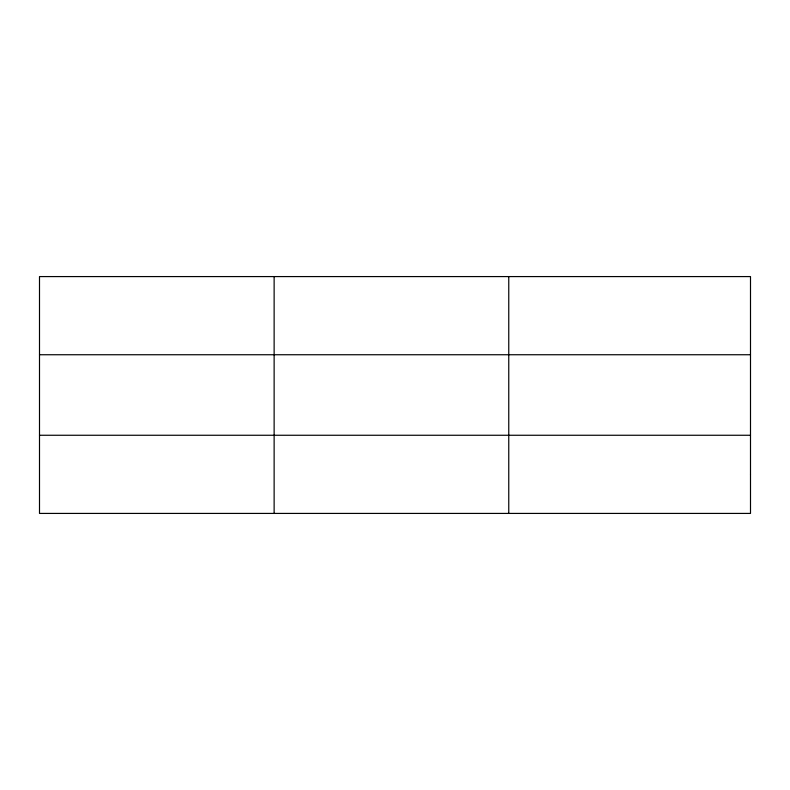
<?xml version="1.0" encoding="UTF-8"?>
<svg xmlns="http://www.w3.org/2000/svg" width="790" height="790" viewBox="0 0 790 790"><rect width="100%" height="100%" fill="white"/><g stroke="black" fill="none" stroke-linecap="round" stroke-linejoin="round"><path stroke-width="1.19" d="M274.13 513.421L274.13 276.579M508.76 513.421L508.76 276.579M39.5 354.74L750.5 354.74M39.5 435.26L750.5 435.26M750.5 474.346L750.5 513.421L39.5 513.421L39.5 276.579L750.5 276.579L750.5 474.346"/></g></svg>
